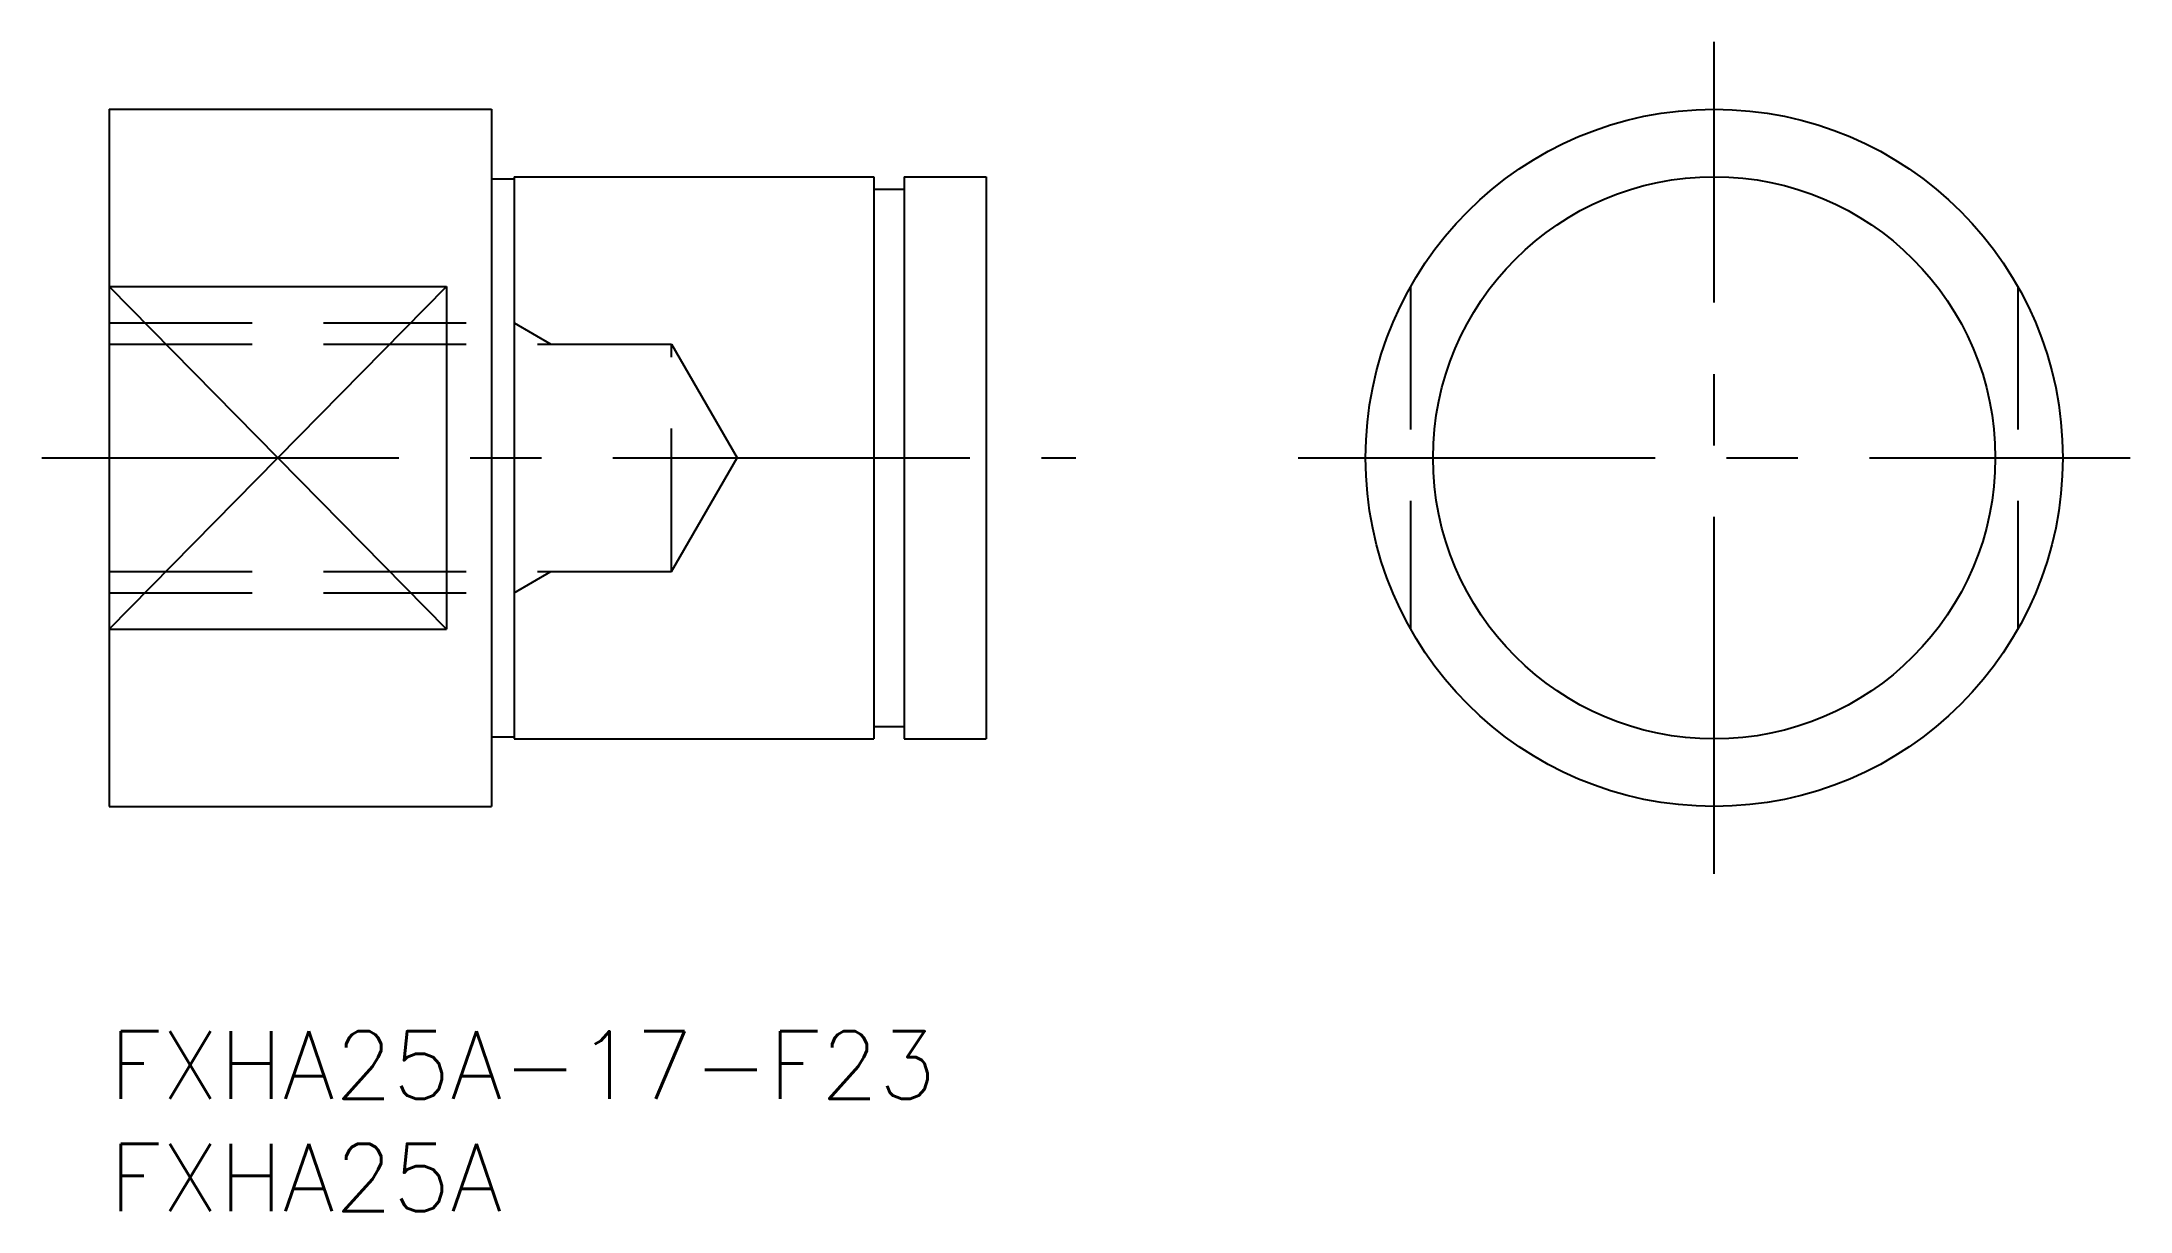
# Model space of a CAD drawing. Extents: x -3 to 89.9, y -8 to 44.
import ezdxf

# ---------------------------------------------------------------- set-up
doc = ezdxf.new("R2010")
doc.units = 0
doc.header["$LTSCALE"] = 0.5
doc.linetypes.add('CENTER', pattern=[50.8, 31.75, -6.35, 6.35, -6.35])
doc.linetypes.add('DASHED', pattern=[19.05, 12.7, -6.35])
for name, color, linetype in [('MSM_CENTER', 1, 'CENTER'), ('MSM_CONTINUOUS', 7, 'CONTINUOUS'), ('MSM_DASHED', 4, 'DASHED'), ('MSM_NARROW', 5, 'CONTINUOUS'), ('MSM_PART_NUMBER', 7, 'CONTINUOUS')]:
    doc.layers.add(name, color=color, linetype=linetype)
doc.styles.get("Standard").update_dxf_attribs({"font": 'txt.shx', "height": 3, "bigfont": 'bigfont.shx'})

# ---------------------------------------------------------------- blocks, each defined once
blk = doc.blocks.new('*U6')
at = {"layer": 'MSM_PART_NUMBER'}
blk.add_text('FXHA25A-17-F23', height=3, dxfattribs=at).set_placement((0, -3))
blk = doc.blocks.new('*U7')
at = {"layer": 'MSM_PART_NUMBER'}
blk.add_text('FXHA25A', height=3, dxfattribs=at).set_placement((0, -8))

msp = doc.modelspace()

# ---------------------------------------------------------------- linework, layer by layer
at = {"layer": 'MSM_CENTER'}
for p, q in [((71.368, 7), (71.368, 44)), ((-3, 25.5), (42.976, 25.5)), ((52.868, 25.5), (89.868, 25.5))]:
    msp.add_line(p, q, dxfattribs=at)
at = {"layer": 'MSM_CONTINUOUS'}
for p, q in [((0, 41), (0, 10)), ((0, 41), (17, 41)), ((17, 41), (17, 10)), ((17, 37.9), (18, 37.9)), ((18, 38), (34, 38)), ((18, 38), (18, 13)), ((34, 38), (34, 13)), ((34, 37.45), (35.35, 37.45)), ((35.35, 38), (39, 38)), ((35.35, 38), (35.35, 13)), ((39, 38), (39, 13)), ((0, 33.116), (15, 33.116)), ((15, 33.116), (15, 17.884)), ((0, 17.884), (15, 17.884)), ((17, 13.1), (18, 13.1)), ((34, 13.55), (35.35, 13.55)), ((18, 13), (34, 13)), ((35.35, 13), (39, 13)), ((0, 10), (17, 10))]:
    msp.add_line(p, q, dxfattribs=at)
for radius in [15.5, 12.5]:
    msp.add_circle((71.368, 25.5), radius, dxfattribs=at)
at = {"layer": 'MSM_DASHED'}
for p, q in [((57.868, 33.116), (57.868, 17.884)), ((84.868, 33.116), (84.868, 17.884)), ((0, 31.5), (18, 31.5)), ((18, 31.5), (19.64, 30.553)), ((0, 30.553), (25, 30.553)), ((25, 20.447), (25, 30.553)), ((25, 30.553), (27.917, 25.5)), ((25, 20.447), (27.917, 25.5)), ((0, 20.447), (25, 20.447)), ((18, 19.5), (19.64, 20.447)), ((0, 19.5), (18, 19.5))]:
    msp.add_line(p, q, dxfattribs=at)
at = {"layer": 'MSM_NARROW'}
for p, q in [((0, 33.116), (15, 17.884)), ((0, 17.884), (15, 33.116))]:
    msp.add_line(p, q, dxfattribs=at)

# ---------------------------------------------------------------- block references
at = {"layer": 'MSM_CONTINUOUS'}
for name in ['*U6', '*U7']:
    msp.add_blockref(name, (0, 0), dxfattribs=at)

doc.saveas('drawing.dxf')
